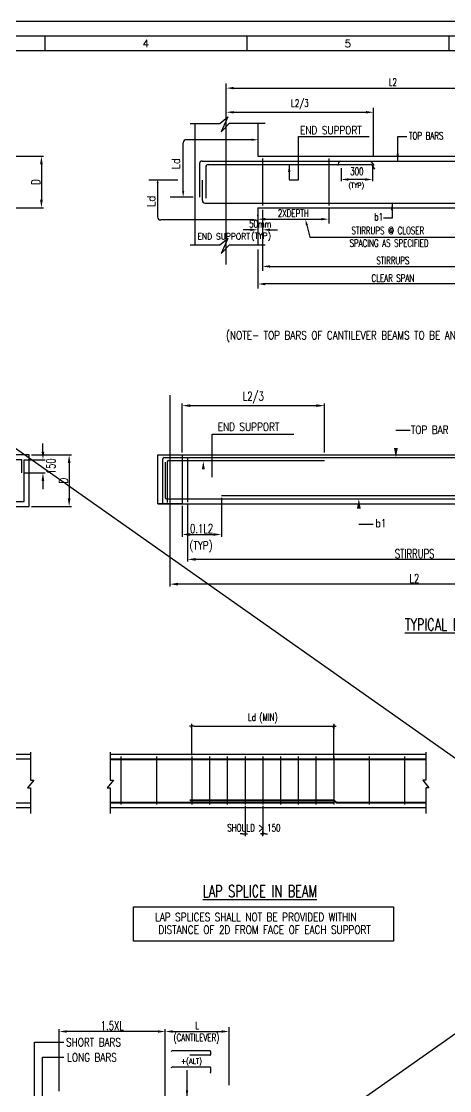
# Model space of a CAD drawing. Extents: x 489124 to 794428, y -356295 to -29813.
# Drawn here: x 541483 to 555974, y -71920 to -35782 of the extents above; entities that cross this region are included whole.
import ezdxf
from ezdxf.enums import TextEntityAlignment as Align
from ezdxf.lldxf.tags import DXFTag

# ---------------------------------------------------------------- set-up
doc = ezdxf.new("R2010")
doc.units = 0
doc.header["$LTSCALE"] = 500
doc.header["$MEASUREMENT"] = 0
doc.layers.get('DEFPOINTS').update_dxf_attribs({"color": 4})
for name, color, linetype in [('08', 4, 'Continuous'), ('BEAM', 4, 'Continuous'), ('BRAKE LINE', 8, 'Continuous'), ('CEN', 8, 'CENTER'), ('COL', 1, 'Continuous'), ('DIM', 5, 'Continuous'), ('DIM1', 5, 'Continuous'), ('dimention', 7, 'Continuous'), ('hat', 8, 'Continuous'), ('LINK', 2, 'Continuous'), ('MISC', 5, 'Continuous'), ('PNA', 10, 'Continuous'), ('REINFORCEMENT', 6, 'Continuous'), ('S-REINF', 6, 'Continuous'), ('S-SCHEDULE', 2, 'Continuous'), ('ST', 6, 'Continuous'), ('STEEL', 6, 'Continuous'), ('TXT', 4, 'Continuous')]:
    doc.layers.add(name, color=color, linetype=linetype)
doc.layers.add('HEADING-TXT', color=1, linetype='Continuous', lineweight=25)
doc.styles.add('ROMANS', font='r.shx', dxfattribs={"width": 0.7, "bigfont": 'bigfont.shx'})
doc.styles.add('ROMENT', font='r.shx', dxfattribs={"bigfont": 'bigfont.shx'})
tags = doc.linetypes.add('CENTER', pattern=[2, 1.25, -0.25, 0.25, -0.25]).pattern_tags.tags
tags[10:11] = [DXFTag(74, 4), DXFTag(75, 0), DXFTag(340, '0'), DXFTag(46, 1.0), DXFTag(50, 0.0), DXFTag(44, 0.0), DXFTag(45, 0.0)]
tags[8:9] = [DXFTag(74, 4), DXFTag(75, 0), DXFTag(340, '0'), DXFTag(46, 1.0), DXFTag(50, 0.0), DXFTag(44, 0.0), DXFTag(45, 0.0)]
tags[6:7] = [DXFTag(74, 4), DXFTag(75, 0), DXFTag(340, '0'), DXFTag(46, 1.0), DXFTag(50, 0.0), DXFTag(44, 0.0), DXFTag(45, 0.0)]
tags[4:5] = [DXFTag(74, 4), DXFTag(75, 0), DXFTag(340, '0'), DXFTag(46, 1.0), DXFTag(50, 0.0), DXFTag(44, 0.0), DXFTag(45, 0.0)]
doc.dimstyles.new('5', dxfattribs={"dimtxt": 250, "dimasz": 250, "dimexe": 60, "dimexo": 60, "dimgap": 150, "dimtad": 1, "dimdec": 0, "dimlfac": 0.2, "dimzin": 0, "dimdsep": 46, "dimtxsty": 'ROMANS', "dimcen": -250, "dimclrd": 5, "dimclre": 5, "dimclrt": 4, "dimadec": 0, "dimazin": 0, "dimtfac": 1, "dimtdec": 0, "dimtix": 1, "dimtofl": 0, "dimtmove": 2, "dimatfit": 3, "dimfxl": 0, "dimtolj": 1, "dimtzin": 0, "dimarcsym": 0})
doc.dimstyles.new('Copy of INT2TIMES', dxfattribs={"dimtxt": 300, "dimasz": 275, "dimexe": 75, "dimexo": 75, "dimgap": 40, "dimtad": 1, "dimdec": 0, "dimlfac": 0.5, "dimrnd": 5, "dimzin": 0, "dimdsep": 46, "dimtxsty": 'ROMANS', "dimcen": -1, "dimclrd": 5, "dimclre": 5, "dimclrt": 4, "dimadec": 0, "dimazin": 0, "dimtfac": 1, "dimtdec": 0, "dimtix": 1, "dimtofl": 0, "dimtmove": 2, "dimatfit": 3, "dimfxl": 0, "dimtolj": 1, "dimtzin": 0, "dimarcsym": 0})
doc.dimstyles.new('Copy(2) of Standard', dxfattribs={"dimtxt": 300, "dimasz": 250, "dimexe": 75, "dimexo": 50, "dimgap": 50, "dimtad": 1, "dimdec": 0, "dimrnd": 5, "dimzin": 0, "dimdsep": 46, "dimtxsty": 'ROMANS', "dimcen": 0, "dimclrd": 5, "dimclre": 5, "dimclrt": 4, "dimadec": 0, "dimazin": 0, "dimtfac": 1, "dimtdec": 0, "dimtofl": 0, "dimtmove": 0, "dimatfit": 3, "dimfxl": 0, "dimtolj": 1, "dimtzin": 0, "dimarcsym": 0})
doc.dimstyles.new('INT', dxfattribs={"dimtxt": 250, "dimasz": 80, "dimexe": 50, "dimexo": 50, "dimgap": 75, "dimtad": 1, "dimdec": 0, "dimzin": 0, "dimdsep": 46, "dimtxsty": 'ROMANS', "dimblk": 'DIMTICK', "dimblk1": 'DIMTICK', "dimblk2": 'DIMTICK', "dimsah": 1, "dimcen": -0.25, "dimclrd": 5, "dimclre": 5, "dimclrt": 4, "dimadec": 0, "dimazin": 0, "dimtfac": 1, "dimtdec": 0, "dimtix": 1, "dimtofl": 0, "dimtmove": 2, "dimatfit": 3, "dimldrblk": 'DIMTICK', "dimfxl": 0, "dimtolj": 1, "dimtzin": 0, "dimarcsym": 0})
doc.dimstyles.new('INT1', dxfattribs={"dimtxt": 250, "dimasz": 250, "dimexe": 150, "dimexo": 60, "dimgap": 75, "dimtad": 1, "dimdec": 0, "dimzin": 0, "dimdsep": 46, "dimtxsty": 'ROMANS', "dimcen": -250, "dimclrd": 5, "dimclre": 5, "dimclrt": 4, "dimadec": 0, "dimazin": 0, "dimtfac": 1, "dimtdec": 0, "dimtix": 1, "dimtofl": 0, "dimtmove": 2, "dimatfit": 3, "dimfxl": 0, "dimtolj": 1, "dimtzin": 0, "dimarcsym": 0})

# ---------------------------------------------------------------- blocks, each defined once
blk = doc.blocks.new('A1')
at = {"flags": 128}
blk.add_lwpolyline([(0, 0), (82779, 0), (82779, 58231), (0, 58231)], close=True, dxfattribs=at)
at = {"layer": 'PNA'}
for p, q in [((21187, 57739), (21187, 57247)), ((27921, 57739), (27921, 57247)), ((34655, 57739), (34655, 57247))]:
    blk.add_line(p, q, dxfattribs=at)
at = {"layer": 'PNA', "color": 1}
for points in [[(984, 492), (82287, 492), (82287, 57739), (984, 57739)], [(1969, 984), (81794, 984), (81794, 57247), (1969, 57247)]]:
    blk.add_lwpolyline(points, close=True, dxfattribs=at)
at = {"layer": 'PNA', "style": 'ROMANS'}
for s, p in [('4', (24555, 57493)), ('5', (31289, 57493))]:
    blk.add_text(s, height=246, dxfattribs=at).set_placement(p, align=Align.MIDDLE)
blk = doc.blocks.new('*D82')
at = {"layer": 'DEFPOINTS', "color": 0, "ltscale": 2}
for p in [(546511, -53453), (563049, -53965), (546511, -54802)]:
    blk.add_point(p, dxfattribs=at)
at = {"layer": 'DIM', "color": 5, "lineweight": -2, "ltscale": 2}
for p, q in [((546511, -53528), (546511, -54877)), ((563049, -54040), (563049, -54877)), ((562774, -54802), (546786, -54802))]:
    blk.add_line(p, q, dxfattribs=at)
at = {"layer": 'DIM', "color": 5, "ltscale": 2}
for points in [[(546786, -54756), (546786, -54848), (546511, -54802)], [(562774, -54756), (562774, -54848), (563049, -54802)]]:
    blk.add_solid(points, dxfattribs=at)
at = {"layer": 'DIM', "color": 4, "ltscale": 2, "insert": (554780, -54612), "char_height": 300, "attachment_point": 5, "style": 'ROMANS'}
blk.add_mtext('\\A1;L2', dxfattribs=at)
blk = doc.blocks.new('*D83')
at = {"layer": 'DEFPOINTS', "color": 0, "ltscale": 2}
for p in [(547109, -52037), (562470, -52086), (547109, -53965)]:
    blk.add_point(p, dxfattribs=at)
at = {"layer": 'DIM', "color": 5, "lineweight": -2, "ltscale": 2}
for p, q in [((547109, -52112), (547109, -54040)), ((562470, -52161), (562470, -54040)), ((562195, -53965), (547384, -53965))]:
    blk.add_line(p, q, dxfattribs=at)
at = {"layer": 'DIM', "color": 5, "ltscale": 2}
for points in [[(547384, -53919), (547384, -54011), (547109, -53965)], [(562195, -53919), (562195, -54011), (562470, -53965)]]:
    blk.add_solid(points, dxfattribs=at)
at = {"layer": 'DIM', "color": 4, "ltscale": 2, "insert": (554790, -53775), "char_height": 300, "attachment_point": 5, "style": 'ROMANS'}
blk.add_mtext('\\A1;STIRRUPS', dxfattribs=at)
blk = doc.blocks.new('*D91')
at = {"layer": 'DEFPOINTS', "color": 0, "ltscale": 2}
for p in [(541225, -40340), (541225, -42084), (542162, -42084)]:
    blk.add_point(p, dxfattribs=at)
at = {"layer": 'DIM', "color": 5, "lineweight": -2, "ltscale": 2}
for p, q in [((541300, -40340), (542237, -40340)), ((542162, -40615), (542162, -41809)), ((541300, -42084), (542237, -42084))]:
    blk.add_line(p, q, dxfattribs=at)
at = {"layer": 'DIM', "color": 5, "ltscale": 2}
for points in [[(542116, -40615), (542208, -40615), (542162, -40340)], [(542116, -41809), (542208, -41809), (542162, -42084)]]:
    blk.add_solid(points, dxfattribs=at)
at = {"layer": 'DIM', "color": 4, "ltscale": 2, "insert": (541972, -41212), "char_height": 300, "attachment_point": 5, "rotation": 90, "style": 'ROMANS'}
blk.add_mtext('\\A1;D', dxfattribs=at)
blk = doc.blocks.new('*D94')
at = {"layer": 'DEFPOINTS', "color": 0, "ltscale": 2}
for p in [(551738, -48769), (546925, -50432), (551738, -50432)]:
    blk.add_point(p, dxfattribs=at)
at = {"layer": 'DIM', "color": 5, "lineweight": -2, "ltscale": 2}
for p, q in [((546925, -50357), (546925, -48694)), ((547200, -48769), (551463, -48769)), ((551738, -50357), (551738, -48694))]:
    blk.add_line(p, q, dxfattribs=at)
at = {"layer": 'DIM', "color": 5, "ltscale": 2}
for points in [[(547200, -48723), (547200, -48815), (546925, -48769)], [(551463, -48723), (551463, -48815), (551738, -48769)]]:
    blk.add_solid(points, dxfattribs=at)
at = {"layer": 'DIM', "color": 4, "ltscale": 2, "insert": (549331, -48501), "char_height": 300, "attachment_point": 5, "style": 'ROMANS'}
blk.add_mtext('\\A1;L2/3', dxfattribs=at)
blk = doc.blocks.new('*D99')
at = {"layer": 'DEFPOINTS', "color": 0, "ltscale": 2}
for p in [(541748, -50432), (541748, -52175), (543100, -52175)]:
    blk.add_point(p, dxfattribs=at)
at = {"layer": 'DIM', "color": 5, "lineweight": -2, "ltscale": 2}
for p, q in [((541823, -50432), (543175, -50432)), ((543100, -50707), (543100, -51900)), ((541823, -52175), (543175, -52175))]:
    blk.add_line(p, q, dxfattribs=at)
at = {"layer": 'DIM', "color": 5, "ltscale": 2}
for points in [[(543054, -50707), (543146, -50707), (543100, -50432)], [(543054, -51900), (543146, -51900), (543100, -52175)]]:
    blk.add_solid(points, dxfattribs=at)
at = {"layer": 'DIM', "color": 4, "ltscale": 2, "insert": (542910, -51304), "char_height": 300, "attachment_point": 5, "rotation": 90, "style": 'ROMANS'}
blk.add_mtext('\\A1;D', dxfattribs=at)
blk = doc.blocks.new('*D104')
at = {"layer": 'DEFPOINTS', "color": 0, "ltscale": 2}
for p in [(541500, -50597), (542213, -50597), (541500, -51042)]:
    blk.add_point(p, dxfattribs=at)
at = {"layer": 'DIM', "color": 5, "lineweight": -2, "ltscale": 2}
for p, q in [((542213, -50322), (542213, -50047)), ((541575, -50597), (542288, -50597)), ((541575, -51042), (542288, -51042)), ((542213, -51317), (542213, -51592))]:
    blk.add_line(p, q, dxfattribs=at)
at = {"layer": 'DIM', "color": 5, "ltscale": 2}
for points in [[(542167, -50322), (542259, -50322), (542213, -50597)], [(542167, -51317), (542259, -51317), (542213, -51042)]]:
    blk.add_solid(points, dxfattribs=at)
at = {"layer": 'DIM', "color": 4, "ltscale": 2, "insert": (542484, -50820), "char_height": 300, "attachment_point": 5, "rotation": 90, "style": 'ROMANS'}
blk.add_mtext('\\A1;150', dxfattribs=at)
blk = doc.blocks.new('*D66')
at = {"layer": 'DEFPOINTS', "color": 0, "ltscale": 2}
for p in [(548250, -51810), (546925, -52086), (548250, -53124)]:
    blk.add_point(p, dxfattribs=at)
at = {"layer": 'DIM', "color": 5, "lineweight": -2, "ltscale": 2}
for p, q in [((548250, -51885), (548250, -53198)), ((546925, -52161), (546925, -53198)), ((547200, -53124), (547975, -53124))]:
    blk.add_line(p, q, dxfattribs=at)
at = {"layer": 'DIM', "color": 5, "ltscale": 2}
for points in [[(547200, -53078), (547200, -53169), (546925, -53124)], [(547975, -53078), (547975, -53169), (548250, -53124)]]:
    blk.add_solid(points, dxfattribs=at)
at = {"layer": 'DIM', "color": 4, "ltscale": 2, "insert": (547582, -52924), "char_height": 300, "attachment_point": 5, "style": 'ROMANS'}
blk.add_mtext('\\A1;0.1L2', dxfattribs=at)
blk = doc.blocks.new('DIMTICK')
for p, q in [((-1, 0), (1, 0)), ((0, 1), (0, -1))]:
    blk.add_line(p, q)
at = {"color": 2, "const_width": 0.1}
blk.add_lwpolyline([(0.71, 0.71), (-0.71, -0.71)], dxfattribs=at)
blk = doc.blocks.new('*D74')
at = {"layer": 'DEFPOINTS', "color": 0}
for p in [(552051, -59607), (547251, -60629), (552051, -60710)]:
    blk.add_point(p, dxfattribs=at)
at = {"layer": 'DIM', "color": 5, "lineweight": -2}
for p, q in [((547251, -60579), (547251, -59557)), ((547331, -59607), (551971, -59607)), ((552051, -60660), (552051, -59557))]:
    blk.add_line(p, q, dxfattribs=at)
at = {"layer": 'DIM', "color": 5, "lineweight": -2, "xscale": 80, "yscale": 80, "zscale": 80, "rotation": 180}
blk.add_blockref('DIMTICK', (547251, -59607), dxfattribs=at)
at = {"layer": 'DIM', "color": 5, "lineweight": -2, "xscale": 80, "yscale": 80, "zscale": 80}
blk.add_blockref('DIMTICK', (552051, -59607), dxfattribs=at)
at = {"layer": 'DIM', "color": 4, "insert": (549651, -59342), "char_height": 250, "attachment_point": 5, "style": 'ROMANS'}
blk.add_mtext('\\A1;Ld (MIN)', dxfattribs=at)
blk = doc.blocks.new('*D75')
at = {"layer": 'DEFPOINTS', "color": 0}
for p in [(549051, -62245), (549651, -62245), (549651, -63236)]:
    blk.add_point(p, dxfattribs=at)
at = {"layer": 'DIM', "color": 5, "lineweight": -2}
for p, q in [((549051, -62295), (549051, -63286)), ((549651, -62295), (549651, -63286)), ((548971, -63236), (548891, -63236)), ((549731, -63236), (549811, -63236))]:
    blk.add_line(p, q, dxfattribs=at)
at = {"layer": 'DIM', "color": 5, "lineweight": -2, "xscale": 80, "yscale": 80, "zscale": 80}
blk.add_blockref('DIMTICK', (549051, -63236), dxfattribs=at)
at = {"layer": 'DIM', "color": 5, "lineweight": -2, "xscale": 80, "yscale": 80, "zscale": 80, "rotation": 180}
blk.add_blockref('DIMTICK', (549651, -63236), dxfattribs=at)
at = {"layer": 'DIM', "color": 4, "insert": (549351, -63036), "char_height": 250, "attachment_point": 5, "style": 'ROMANS'}
blk.add_mtext('\\A1;SHOULD > 150', dxfattribs=at)
blk = doc.blocks.new('*D62')
at = {"layer": 'DEFPOINTS', "color": 0}
for p in [(542766, -69922), (542766, -71984), (546354, -72460)]:
    blk.add_point(p, dxfattribs=at)
at = {"layer": 'DIM', "color": 5, "lineweight": -2}
for p, q in [((542766, -71934), (542766, -69847)), ((546104, -69922), (543016, -69922)), ((546354, -72410), (546354, -69847))]:
    blk.add_line(p, q, dxfattribs=at)
at = {"layer": 'DIM', "color": 5}
for points in [[(543016, -69881), (543016, -69964), (542766, -69922)], [(546104, -69881), (546104, -69964), (546354, -69922)]]:
    blk.add_solid(points, dxfattribs=at)
at = {"layer": 'DIM', "color": 4, "insert": (544560, -69722), "char_height": 300, "attachment_point": 5, "style": 'ROMANS'}
blk.add_mtext('\\A1;1.5XL', dxfattribs=at)
blk = doc.blocks.new('*D63')
at = {"layer": 'DEFPOINTS', "color": 0}
for p in [(546354, -69922), (548511, -69922), (548511, -71883)]:
    blk.add_point(p, dxfattribs=at)
at = {"layer": 'DIM', "color": 5, "lineweight": -2}
for p, q in [((546604, -69922), (548261, -69922)), ((548511, -71733), (548511, -69772))]:
    blk.add_line(p, q, dxfattribs=at)
at = {"layer": 'DIM', "color": 5}
for points in [[(546604, -69881), (546604, -69964), (546354, -69922)], [(548261, -69881), (548261, -69964), (548511, -69922)]]:
    blk.add_solid(points, dxfattribs=at)
at = {"layer": 'DIM', "color": 4, "insert": (547432, -69722), "char_height": 250, "attachment_point": 5, "style": 'ROMANS'}
blk.add_mtext('\\A1;L', dxfattribs=at)
blk = doc.blocks.new('*D112')
at = {"layer": 'DEFPOINTS', "color": 0}
for p in [(553394, -38853), (548418, -39053), (553394, -40493)]:
    blk.add_point(p, dxfattribs=at)
at = {"layer": 'DIM', "color": 5, "lineweight": -2}
for p, q in [((548418, -38903), (548418, -38703)), ((548668, -38853), (553144, -38853)), ((553394, -40343), (553394, -38703))]:
    blk.add_line(p, q, dxfattribs=at)
at = {"layer": 'DIM', "color": 5}
for points in [[(548668, -38812), (548668, -38895), (548418, -38853)], [(553144, -38812), (553144, -38895), (553394, -38853)]]:
    blk.add_solid(points, dxfattribs=at)
at = {"layer": 'DIM', "color": 4, "insert": (550906, -38588), "char_height": 250, "attachment_point": 5, "style": 'ROMANS'}
blk.add_mtext('\\A1;L2/3', dxfattribs=at)
blk = doc.blocks.new('*D114')
at = {"layer": 'DEFPOINTS', "color": 0}
for p in [(549485, -43339), (558623, -43339), (549485, -44658)]:
    blk.add_point(p, dxfattribs=at)
at = {"layer": 'DIM', "color": 5, "lineweight": -2}
for p, q in [((549485, -43489), (549485, -44808)), ((558623, -43489), (558623, -44808)), ((558373, -44658), (549735, -44658))]:
    blk.add_line(p, q, dxfattribs=at)
at = {"layer": 'DIM', "color": 5}
for points in [[(549735, -44617), (549735, -44700), (549485, -44658)], [(558373, -44617), (558373, -44700), (558623, -44658)]]:
    blk.add_solid(points, dxfattribs=at)
at = {"layer": 'DIM', "color": 4, "insert": (554054, -44458), "char_height": 250, "attachment_point": 5, "style": 'ROMANS'}
blk.add_mtext('\\A1;CLEAR SPAN', dxfattribs=at)
blk = doc.blocks.new('*D115')
at = {"layer": 'DEFPOINTS', "color": 0}
for p in [(549645, -42004), (558463, -42004), (558463, -44064)]:
    blk.add_point(p, dxfattribs=at)
at = {"layer": 'DIM', "color": 5, "lineweight": -2}
for p, q in [((549645, -42154), (549645, -44214)), ((558463, -42154), (558463, -44214)), ((549895, -44064), (558213, -44064))]:
    blk.add_line(p, q, dxfattribs=at)
at = {"layer": 'DIM', "color": 5}
for points in [[(549895, -44022), (549895, -44106), (549645, -44064)], [(558213, -44022), (558213, -44106), (558463, -44064)]]:
    blk.add_solid(points, dxfattribs=at)
at = {"layer": 'DIM', "color": 4, "insert": (554054, -43864), "char_height": 250, "attachment_point": 5, "style": 'ROMANS'}
blk.add_mtext('\\A1;STIRRUPS', dxfattribs=at)
blk = doc.blocks.new('*D116')
at = {"layer": 'DEFPOINTS', "color": 0}
for p in [(552299, -40685), (553366, -40569), (552299, -41126)]:
    blk.add_point(p, dxfattribs=at)
at = {"layer": 'DIM', "color": 5, "lineweight": -2}
for p, q in [((552299, -40745), (552299, -41186)), ((553366, -40629), (553366, -41186)), ((553116, -41126), (552549, -41126))]:
    blk.add_line(p, q, dxfattribs=at)
at = {"layer": 'DIM', "color": 5}
for points in [[(552549, -41084), (552549, -41167), (552299, -41126)], [(553116, -41084), (553116, -41167), (553366, -41126)]]:
    blk.add_solid(points, dxfattribs=at)
at = {"layer": 'DIM', "color": 4, "insert": (552833, -40851), "char_height": 250, "attachment_point": 5, "style": 'ROMANS'}
blk.add_mtext('\\A1;300', dxfattribs=at)
blk = doc.blocks.new('*D117')
at = {"layer": 'DEFPOINTS', "color": 0}
for p in [(551883, -41933), (549485, -42520), (551883, -42467)]:
    blk.add_point(p, dxfattribs=at)
at = {"layer": 'DIM', "color": 5, "lineweight": -2}
for p, q in [((551883, -42083), (551883, -42617)), ((549485, -42370), (549485, -42317)), ((549735, -42467), (551633, -42467))]:
    blk.add_line(p, q, dxfattribs=at)
at = {"layer": 'DIM', "color": 5}
for points in [[(549735, -42425), (549735, -42509), (549485, -42467)], [(551633, -42425), (551633, -42509), (551883, -42467)]]:
    blk.add_solid(points, dxfattribs=at)
at = {"layer": 'DIM', "color": 4, "insert": (550684, -42267), "char_height": 250, "attachment_point": 5, "style": 'ROMANS'}
blk.add_mtext('\\A1;2XDEPTH', dxfattribs=at)
blk = doc.blocks.new('*D118')
at = {"layer": 'DEFPOINTS', "color": 0}
for p in [(549485, -42785), (549485, -42827), (549645, -42705)]:
    blk.add_point(p, dxfattribs=at)
at = {"layer": 'DIM', "color": 5, "lineweight": -2}
for p, q in [((549235, -42827), (548985, -42827)), ((549485, -42935), (549485, -42977)), ((549645, -42855), (549645, -42977)), ((549895, -42827), (550145, -42827))]:
    blk.add_line(p, q, dxfattribs=at)
at = {"layer": 'DIM', "color": 5}
for points in [[(549235, -42785), (549235, -42868), (549485, -42827)], [(549895, -42785), (549895, -42868), (549645, -42827)]]:
    blk.add_solid(points, dxfattribs=at)
at = {"layer": 'DIM', "color": 4, "insert": (549565, -42627), "char_height": 250, "attachment_point": 5, "style": 'ROMANS'}
blk.add_mtext('\\A1;50mm', dxfattribs=at)
blk = doc.blocks.new('*D120')
at = {"layer": 'DEFPOINTS', "color": 0}
for p in [(559690, -38037), (548418, -38906), (559690, -38906)]:
    blk.add_point(p, dxfattribs=at)
at = {"layer": 'DIM', "color": 5, "lineweight": -2}
for p, q in [((548418, -38756), (548418, -37887)), ((559690, -38756), (559690, -37887)), ((548668, -38037), (559440, -38037))]:
    blk.add_line(p, q, dxfattribs=at)
at = {"layer": 'DIM', "color": 5}
for points in [[(548668, -37995), (548668, -38078), (548418, -38037)], [(559440, -37995), (559440, -38078), (559690, -38037)]]:
    blk.add_solid(points, dxfattribs=at)
at = {"layer": 'DIM', "color": 4, "insert": (554054, -37837), "char_height": 250, "attachment_point": 5, "style": 'ROMANS'}
blk.add_mtext('\\A1;L2', dxfattribs=at)

msp = doc.modelspace()

# ---------------------------------------------------------------- linework, layer by layer
at = {"layer": '08'}
for p, q in [((549485, -40340.425), (558622.995, -40340.425)), ((549485, -42083.707), (558622.995, -42083.707)), ((541747.808, -50431.904), (525376.003, -50431.904)), ((546097.793, -50431.904), (573472.5, -50431.904)), ((546924.668, -50431.904), (546924.668, -52085.654)), ((540988.808, -52175.185), (541747.808, -52175.185)), ((546097.793, -52085.654), (546924.668, -52085.654)), ((546924.668, -52085.654), (562635.293, -52085.654))]:
    msp.add_line(p, q, dxfattribs=at)
at = {"layer": '08', "elevation": 0}
msp.add_lwpolyline([(546097.793, -50431.904), (546924.668, -50431.904), (546924.668, -52085.654), (546097.793, -52085.654)], close=True, dxfattribs=at)
at = {"layer": 'BEAM'}
for p, q in [((536024.337, -60550.134), (541793.583, -60550.134)), ((544489.067, -60550.134), (555170.115, -60550.134)), ((536024.337, -62350.134), (541793.583, -62350.134)), ((544489.067, -62350.134), (555170.115, -62350.134))]:
    msp.add_line(p, q, dxfattribs=at)
at = {"layer": 'BRAKE LINE', "ltscale": 2, "elevation": 0}
msp.add_lwpolyline([(541793.583, -60478.47), (541793.583, -61424.809), (541899.942, -61424.809), (541695.405, -61686.897), (541793.583, -61686.897), (541793.583, -62548.961)], dxfattribs=at)
at = {"layer": 'CEN'}
for p, q in [((548418.334, -43998.162), (548418.334, -38905.644)), ((546511.23, -48419.907), (546511.23, -53964.777))]:
    msp.add_line(p, q, dxfattribs=at)
at = {"layer": 'COL', "ltscale": 2}
for p, q in [((547351.665, -39235.01), (547351.665, -43338.911)), ((549485, -39227.547), (549485, -40340.425)), ((549485, -42083.707), (549485, -43331.448)), ((541747.808, -52175.185), (541747.808, -50431.904))]:
    msp.add_line(p, q, dxfattribs=at)
at = {"layer": 'DIM', "color": 2}
for p, q in [((520770.925, -94887), (604791.327, -35782.252)), ((520770.925, -35782.252), (604791.327, -94887))]:
    msp.add_line(p, q, dxfattribs=at)
at = {"layer": 'DIM', "ltscale": 2}
for p, q in [((546957.694, -41519.35), (546957.694, -39888.044)), ((546774.848, -41150.433), (545792.723, -41150.433)), ((546094.16, -41234.131), (546094.16, -42387.856)), ((547297.844, -41726.43), (546516.181, -41726.43)), ((549294.872, -42493.268), (546199.572, -42493.268)), ((547943.969, -51191.669), (547943.969, -49733.615)), ((547943.969, -49733.615), (550699.16, -49733.615)), ((554636.299, -49614.667), (554154.913, -49614.667)), ((553383.358, -52781.208), (552901.972, -52781.208))]:
    msp.add_line(p, q, dxfattribs=at)
at = {"layer": 'DIM'}
for p, q in [((549279.451, -39782.632), (547063.106, -39782.632)), ((551145.118, -42672.482), (551246.627, -43071.415)), ((551246.627, -43071.415), (556659.095, -43071.415)), ((541928.775, -72409.063), (541928.775, -70278.978)), ((542195.739, -72221.696), (542195.739, -70789.7))]:
    msp.add_line(p, q, dxfattribs=at)
at = {"layer": 'DIM', "color": 5}
for p, q in [((541928.775, -70278.978), (542922.572, -70278.978)), ((542195.739, -70789.7), (542915.978, -70789.7))]:
    msp.add_line(p, q, dxfattribs=at)
at = {"layer": 'DIM', "ltscale": 2, "elevation": 0, "flags": 128}
for points in [[(554154.913, -49614.667, 0, 0, 0), (554154.913, -50527.279, 0, 132.3, 0), (554154.913, -50196.748, 132.3, 132.3, 0)], [(547943.969, -51191.669, 0, 0, 0), (547640.259, -51191.669, 0, 0, 0), (547640.259, -50648.081, 0, 99.225, 0), (547640.259, -50923.541, 99.225, 99.225, 0)], [(552901.972, -52781.208, 0, 0, 0), (552901.972, -51920.279, 0, 132.3, 0), (552901.972, -52250.809, 132.3, 132.3, 0)]]:
    msp.add_lwpolyline(points, format="xyseb", dxfattribs=at)
at = {"layer": 'DIM', "color": 5}
msp.add_arc((547063.106, -39888.044), 105.413, 90, 180, dxfattribs=at)
at = {"layer": 'DIM', "ltscale": 2}
msp.add_arc((546199.572, -42387.856), 105.413, 180, 270, dxfattribs=at)
at = {"layer": 'DIM', "color": 5}
for points in [[(549279.451, -39747.019), (549279.451, -39818.242), (549493.127, -39782.632)], [(549294.872, -42528.881), (549294.872, -42457.655), (549508.545, -42493.268)]]:
    msp.add_solid(points, dxfattribs=at)
at = {"layer": 'DIM', "ltscale": 2}
for points in [[(546131.064, -41234.131), (546059.838, -41234.131), (546095.451, -41143.837)], [(546993.304, -41519.35), (546922.081, -41519.35), (546957.694, -41733.026)]]:
    msp.add_solid(points, dxfattribs=at)
at = {"layer": 'DIM'}
msp.add_solid([(551110.857, -42681.198), (551179.375, -42663.764), (551092.814, -42466.933)], dxfattribs=at)
at = {"layer": 'DIM1', "elevation": 0}
msp.add_lwpolyline([(545282.001, -65706.908), (554071.742, -65706.908), (554071.742, -66867.891), (545282.001, -66867.891)], close=True, dxfattribs=at)
at = {"layer": 'hat', "elevation": 0}
for points in [[(547196.523, -39235.01), (548196.865, -39235.01), (548473.437, -39011.072), (548241.722, -39518.666), (548525.763, -39227.547), (549729.512, -39227.547)], [(547196.523, -43338.911), (548196.865, -43338.911), (548473.437, -43114.973), (548241.722, -43622.567), (548525.763, -43331.448), (549729.512, -43331.448)]]:
    msp.add_lwpolyline(points, dxfattribs=at)
at = {"layer": 'LINK'}
for p, q in [((549645, -40420.425), (549645, -42003.707)), ((551882.643, -40420.425), (551882.643, -42003.707)), ((547109.359, -50529.813), (547109.359, -52037.147))]:
    msp.add_line(p, q, dxfattribs=at)
at = {"layer": 'MISC', "elevation": 0}
for points in [[(544489.067, -60478.47), (544489.067, -61424.809), (544595.426, -61424.809), (544390.89, -61686.897), (544489.067, -61686.897), (544489.067, -62548.961)], [(555170.115, -60478.47), (555170.115, -61424.809), (555063.756, -61424.809), (555268.293, -61686.897), (555170.115, -61686.897), (555170.115, -62548.961)]]:
    msp.add_lwpolyline(points, dxfattribs=at)
at = {"layer": 'REINFORCEMENT', "linetype": 'Continuous'}
for p, q in [((541500.308, -51042.483), (541500.308, -50596.904)), ((541582.808, -52010.185), (541582.808, -50596.904)), ((546411.093, -50677.529), (546411.093, -52046.86)), ((546461.093, -50627.529), (551738.105, -50627.529)), ((525541.003, -52010.185), (541582.808, -52010.185)), ((548250.292, -51810.029), (561328.717, -51810.029)), ((535664.337, -60710.134), (541793.583, -60710.134)), ((535550.337, -62190.134), (541793.583, -62190.134))]:
    msp.add_line(p, q, dxfattribs=at)
at = {"layer": 'REINFORCEMENT', "linetype": 'Continuous', "elevation": 0}
msp.add_lwpolyline([(541500.308, -50596.904), (525623.503, -50596.904), (525623.503, -50596.904)], dxfattribs=at)
at = {"layer": 'REINFORCEMENT', "linetype": 'Continuous'}
msp.add_arc((546461.093, -50677.529), 50, 90, 180, dxfattribs=at)
at = {"layer": 'S-REINF'}
for p, q in [((547511.665, -40587.316), (547511.665, -41727.754)), ((547597.138, -40501.846), (556445.209, -40501.846)), ((547720.231, -40706.091), (547720.231, -41758.156)), ((547805.7, -40620.621), (553288.343, -40620.621)), ((553311.946, -40501.846), (553405.461, -40650.315)), ((553348.164, -40653.642), (553426.672, -40778.282)), ((547608.76, -41838.237), (547608.76, -41152.786)), ((547694.23, -41923.707), (560604.191, -41923.707))]:
    msp.add_line(p, q, dxfattribs=at)
for centre, radius, start, end in [((547597.138, -40587.316), 85.47, 90, 180), ((547805.7, -40706.091), 85.47, 90, 180), ((552366.476, -40650.458), 171.741, 120.0806089, 182.7287229), ((553288.343, -40691.323), 70.7, 32.2059273, 90), ((547694.23, -41838.237), 85.47, 180, 270)]:
    msp.add_arc(centre, radius, start, end, dxfattribs=at)
at = {"layer": 'ST'}
for p, q in [((546263.168, -50577.279), (546263.168, -52051.15)), ((546313.168, -50527.279), (573472.5, -50527.279)), ((546345.855, -50680.977), (546345.855, -51870.279)), ((546395.855, -51920.279), (548991.855, -51920.279)), ((546924.668, -51920.279), (565291.848, -51920.279)), ((546586.06, -70579.837), (546536.288, -70602.5)), ((547867.984, -70579.837), (546586.06, -70579.837)), ((547867.984, -70721.392), (547181.019, -70721.392)), ((547882.909, -70594.774), (547882.909, -70706.455)), ((546586.06, -71122.778), (546536.288, -71145.45)), ((547867.984, -71122.778), (546586.06, -71122.778)), ((547882.909, -71137.713), (547882.909, -71303.906))]:
    msp.add_line(p, q, dxfattribs=at)
for centre, radius, start, end in [((546313.168, -50577.279), 50, 90, 180), ((546395.855, -51870.279), 50, 180, 270), ((547867.984, -70594.774), 14.932, 0, 90), ((547867.984, -70706.455), 14.932, 270, 0), ((547867.984, -71137.713), 14.932, 0, 90), ((547867.984, -71303.906), 14.932, 270, 0)]:
    msp.add_arc(centre, radius, start, end, dxfattribs=at)
at = {"layer": 'STEEL'}
for p, q in [((544851.031, -60628.854), (544851.031, -62245.414)), ((546051.031, -60628.854), (546051.031, -62245.414)), ((547251.031, -60628.854), (547251.031, -62245.414)), ((547851.031, -60628.854), (547851.031, -62245.414)), ((548451.031, -60628.854), (548451.031, -62245.414)), ((549051.031, -60628.854), (549051.031, -62245.414)), ((549651.031, -60628.854), (549651.031, -62245.414)), ((550251.031, -60628.854), (550251.031, -62245.414)), ((550851.031, -60628.854), (550851.031, -62245.414)), ((551451.031, -60628.854), (551451.031, -62245.414)), ((552051.031, -60628.854), (552051.031, -62245.414)), ((553251.031, -60628.854), (553251.031, -62245.414)), ((554451.031, -60628.854), (554451.031, -62245.414)), ((552051.031, -62090.134), (552150.254, -62170.134)), ((552051.031, -62110.134), (552150.254, -62190.134)), ((552150.254, -62170.134), (555170.115, -62170.134))]:
    msp.add_line(p, q, dxfattribs=at)
at = {"layer": 'STEEL', "elevation": 0}
for points in [[(544489.067, -60710.134), (555170.115, -60710.134)], [(544489.067, -60730.134), (555170.115, -60730.134)], [(547187.671, -62090.134), (552051.031, -62090.134)], [(547187.671, -62110.134), (552051.031, -62110.134)], [(544489.067, -62170.134), (552051.031, -62170.134)], [(544489.067, -62190.134), (552051.031, -62190.134)], [(552150.254, -62190.134), (555170.115, -62190.134)]]:
    msp.add_lwpolyline(points, dxfattribs=at)

# ---------------------------------------------------------------- block references
at = {"xscale": 1.01500000001397, "yscale": 1.01500000001397, "zscale": 1.01500000001397}
msp.add_blockref('A1', (520770.925, -94887), dxfattribs=at)

# ---------------------------------------------------------------- texts
at = {"layer": 'DIM', "style": 'ROMANS', "width": 0.9}
msp.add_text('(TYP)', height=166.6667, dxfattribs=at).set_placement((552550.264, -41405.697))
at = {"layer": 'HEADING-TXT', "color": 6, "style": 'ROMANS', "width": 0.7}
msp.add_text('%%UTYPICAL DETAIL OF CONTINUOUS NON FRAMING BEAM.', height=400, dxfattribs=at).set_placement((554459.449, -56365.276))
msp.add_text('%%ULAP SPLICE IN BEAM', height=400, dxfattribs=at).set_placement((549549.799, -65178.017), align=Align.MIDDLE)
at = {"layer": 'S-SCHEDULE', "color": 4, "style": 'ROMANS', "width": 0.7}
for s, p in [('TOP BARS', (554599.391, -39771.217)), ('b1', (553427.325, -42512.437)), ('STIRRUPS @ CLOSER', (552653.058, -42976.136)), ('SPACING AS SPECIFIED', (552588.441, -43401.171))]:
    msp.add_text(s, height=250, dxfattribs=at).set_placement(p)
msp.add_text('(CANTILEVER)', height=250, dxfattribs=at).set_placement((546629.78, -70125.785), align=Align.MIDDLE_LEFT)
msp.add_text('+(ALT)', height=183.3333, dxfattribs=at).set_placement((547238.398, -70935.382), align=Align.MIDDLE)
at = {"layer": 'TXT'}
for s, height, style, width, p in [('END SUPPORT', 275, 'ROMENT', 0.8, (550915.033, -39597.821)), ('(TYP)', 208.3333, 'ROMANS', 0.9, (549263.845, -43133.099)), ('END SUPPORT', 275, 'ROMENT', 0.8, (548128.473, -49625.281)), ('TOP BAR', 275, 'ROMENT', 0.8, (554661.84, -49722.861)), ('b1', 275, 'ROMENT', 0.8, (553465.888, -52878.537)), ('(TYP)', 275, 'ROMENT', 0.8, (547172.061, -53631.648))]:
    msp.add_text(s, height=height, dxfattribs=dict(at, style=style, width=width)).set_placement(p)
at = {"layer": 'TXT', "style": 'ROMANS', "width": 0.9}
for p in [(546712.972, -40600.255), (545872.841, -41863.973)]:
    msp.add_text('Ld', height=275, rotation=90, dxfattribs=at).set_placement(p, align=Align.MIDDLE)
msp.add_text('END SUPPORT', height=208.33333, dxfattribs=at).set_placement((548329.215, -43049.569), align=Align.MIDDLE_CENTER)
at = {"layer": 'TXT', "linetype": 'ByBlock', "style": 'ROMANS', "width": 0.8}
msp.add_text('(NOTE- TOP BARS OF CANTILEVER BEAMS TO BE ANCHORED INTO ADJACENT SPAN FOR MIN. 1.5XL, WHERE L IS CANTILEVER SPAN.)', height=275, dxfattribs=at).set_placement((548407.538, -46528.302))
for s, p in [('LAP SPLICES SHALL NOT BE PROVIDED WITHIN', (549416.344, -66052.488)), ('DISTANCE OF 2D FROM FACE OF EACH SUPPORT', (549715.266, -66481.246))]:
    msp.add_text(s, height=275, dxfattribs=at).set_placement(p, align=Align.MIDDLE)
at = {"layer": 'TXT', "style": 'ROMENT', "width": 0.8}
for s, p in [('SHORT BARS', (542995.298, -70286.581)), ('LONG BARS', (543034.007, -70796.254))]:
    msp.add_text(s, height=275, dxfattribs=at).set_placement(p, align=Align.MIDDLE_LEFT)

# ---------------------------------------------------------------- dimensions: what is measured, and where the dimension line sits
at = {"layer": 'DIM'}
for base, p1, p2, text, dimstyle, override, picture, middle in [((559689.661, -38036.757), (548418.334, -38905.644), (559689.661, -38905.644), 'L2', 'INT1', {"dimexo": 150, "dimlfac": 0.25}, '*D120', (554053.998, -37836.757)), ((553394.35, -38853.279), (548418.334, -39052.644), (553394.35, -40492.594), 'L2/3', 'INT1', {"dimexo": 150, "dimlfac": 0.25}, '*D112', (550906.342, -38587.803)), ((551882.643, -42466.933), (549485, -42520.486), (551882.643, -41933.008), '2XDEPTH', 'INT1', {"dimexo": 150, "dimlfac": 0.25}, '*D117', (550683.822, -42266.933)), ((558462.995, -44064.065), (549645, -42003.707), (558462.995, -42003.707), 'STIRRUPS', 'INT1', {"dimexo": 150, "dimlfac": 0.25}, '*D115', (554053.998, -43864.065)), ((549485, -42826.531), (549645, -42704.542), (549485, -42784.542), '50mm', 'INT1', {"dimexo": 150, "dimlfac": 0.25}, '*D118', (549565, -42626.531)), ((549485, -44658.17), (558622.995, -43338.911), (549485, -43338.911), 'CLEAR SPAN', 'INT1', {"dimexo": 150, "dimlfac": 0.25}, '*D114', (554053.998, -44458.17)), ((542765.794, -69922.295), (546353.578, -72460.32), (542765.794, -71984.32), '1.5XL', 'Copy(2) of Standard', {"dimfxl": 60}, '*D62', (544559.686, -69722.295)), ((548510.778, -69922.295), (546353.578, -69922.295), (548510.778, -71883.32), 'L', 'INT1', {"dimexo": 150, "dimlfac": 0.25}, '*D63', (547432.178, -69722.295))]:
    dim = msp.add_linear_dim(base=base, p1=p1, p2=p2, text=text, dimstyle=dimstyle, override=override, dxfattribs=at)
    dim.commit()
    dim.dimension.update_dxf_attribs({"geometry": picture, "text_midpoint": middle})
at = {"layer": 'DIM', "ltscale": 2}
for base, p1, p2, angle, text, picture, middle in [((542162.111, -42083.707), (541224.679, -40340.425), (541224.679, -42083.707), 270, 'D', '*D91', (541972.111, -41212.066)), ((543100.207, -52175.185), (541747.808, -50431.904), (541747.808, -52175.185), 270, 'D', '*D99', (542910.207, -51303.545)), ((547109.359, -53964.777), (562469.65, -52085.654), (547109.359, -52037.147), 180, 'STIRRUPS', '*D83', (554789.504, -53774.777)), ((546511.23, -54802.311), (563048.73, -53964.777), (546511.23, -53452.744), 180, 'L2', '*D82', (554779.98, -54612.311))]:
    dim = msp.add_linear_dim(base=base, p1=p1, p2=p2, angle=angle, text=text, dimstyle='Copy of INT2TIMES', dxfattribs=at)
    dim.commit()
    dim.dimension.update_dxf_attribs({"geometry": picture, "text_midpoint": middle})
at = {"layer": 'DIM'}
for base, p1, p2, text, dimstyle, picture, middle in [((552299.24, -41125.79), (553365.906, -40568.836), (552299.24, -40684.841), '300', '5', '*D116', (552832.573, -40850.79)), ((552051.031, -59607.216), (547251.031, -60628.854), (552051.031, -60710.134), 'Ld (MIN)', 'INT', '*D74', (549651.031, -59341.74)), ((549651.031, -63235.523), (549051.031, -62245.414), (549651.031, -62245.414), 'SHOULD > 150', 'INT', '*D75', (549351.031, -63035.523))]:
    dim = msp.add_linear_dim(base=base, p1=p1, p2=p2, text=text, dimstyle=dimstyle, dxfattribs=at)
    dim.commit()
    dim.dimension.update_dxf_attribs({"geometry": picture, "text_midpoint": middle})
at = {"layer": 'DIM', "ltscale": 2}
dim = msp.add_linear_dim(base=(551738.105, -48769.079), p1=(546924.668, -50431.904), p2=(551738.105, -50431.904), text='L2/3', dimstyle='Copy of INT2TIMES', dxfattribs=at)
dim.commit()
dim.dimension.update_dxf_attribs({"geometry": '*D94', "text_midpoint": (549331.387, -48500.508)})
dim = msp.add_linear_dim(base=(542213.207, -50596.904), p1=(541500.308, -51042.483), p2=(541500.308, -50596.904), angle=90, text='150', dimstyle='Copy of INT2TIMES', dxfattribs=at)
dim.commit()
dim.dimension.update_dxf_attribs({"geometry": '*D104', "text_midpoint": (542484.207, -50819.693), "dimtype": 160})
dim = msp.add_linear_dim(base=(548250.292, -53123.5), p1=(546924.668, -52085.654), p2=(548250.292, -51810.029), text='0.1L2', dimstyle='Copy of INT2TIMES', dxfattribs=at)
dim.commit()
dim.dimension.update_dxf_attribs({"geometry": '*D66', "text_midpoint": (547581.564, -52923.5), "dimtype": 160})

# ---------------------------------------------------------------- leaders
at = {"layer": 'DIM'}
for points in [[(550547.022, -40620.903), (550547.022, -41133.07), (550858.731, -41133.07), (550858.731, -39674.076), (553251.5, -39674.076)], [(554216.5, -40501.846), (554216.5, -39674.076), (554526.71, -39674.076)], [(554024.516, -41923.707), (554024.516, -42434.573), (553740.637, -42434.573)]]:
    msp.add_leader(points, dimstyle='INT1', override={"dimexo": 150, "dimlfac": 0.25}, dxfattribs=at)
at = {"layer": 'dimention', "linetype": 'Continuous'}
msp.add_leader([(547088.117, -72157.922), (547088.117, -71416.537), (547088.117, -71225.854)], dimstyle='5', dxfattribs=at)

doc.saveas('drawing.dxf')
